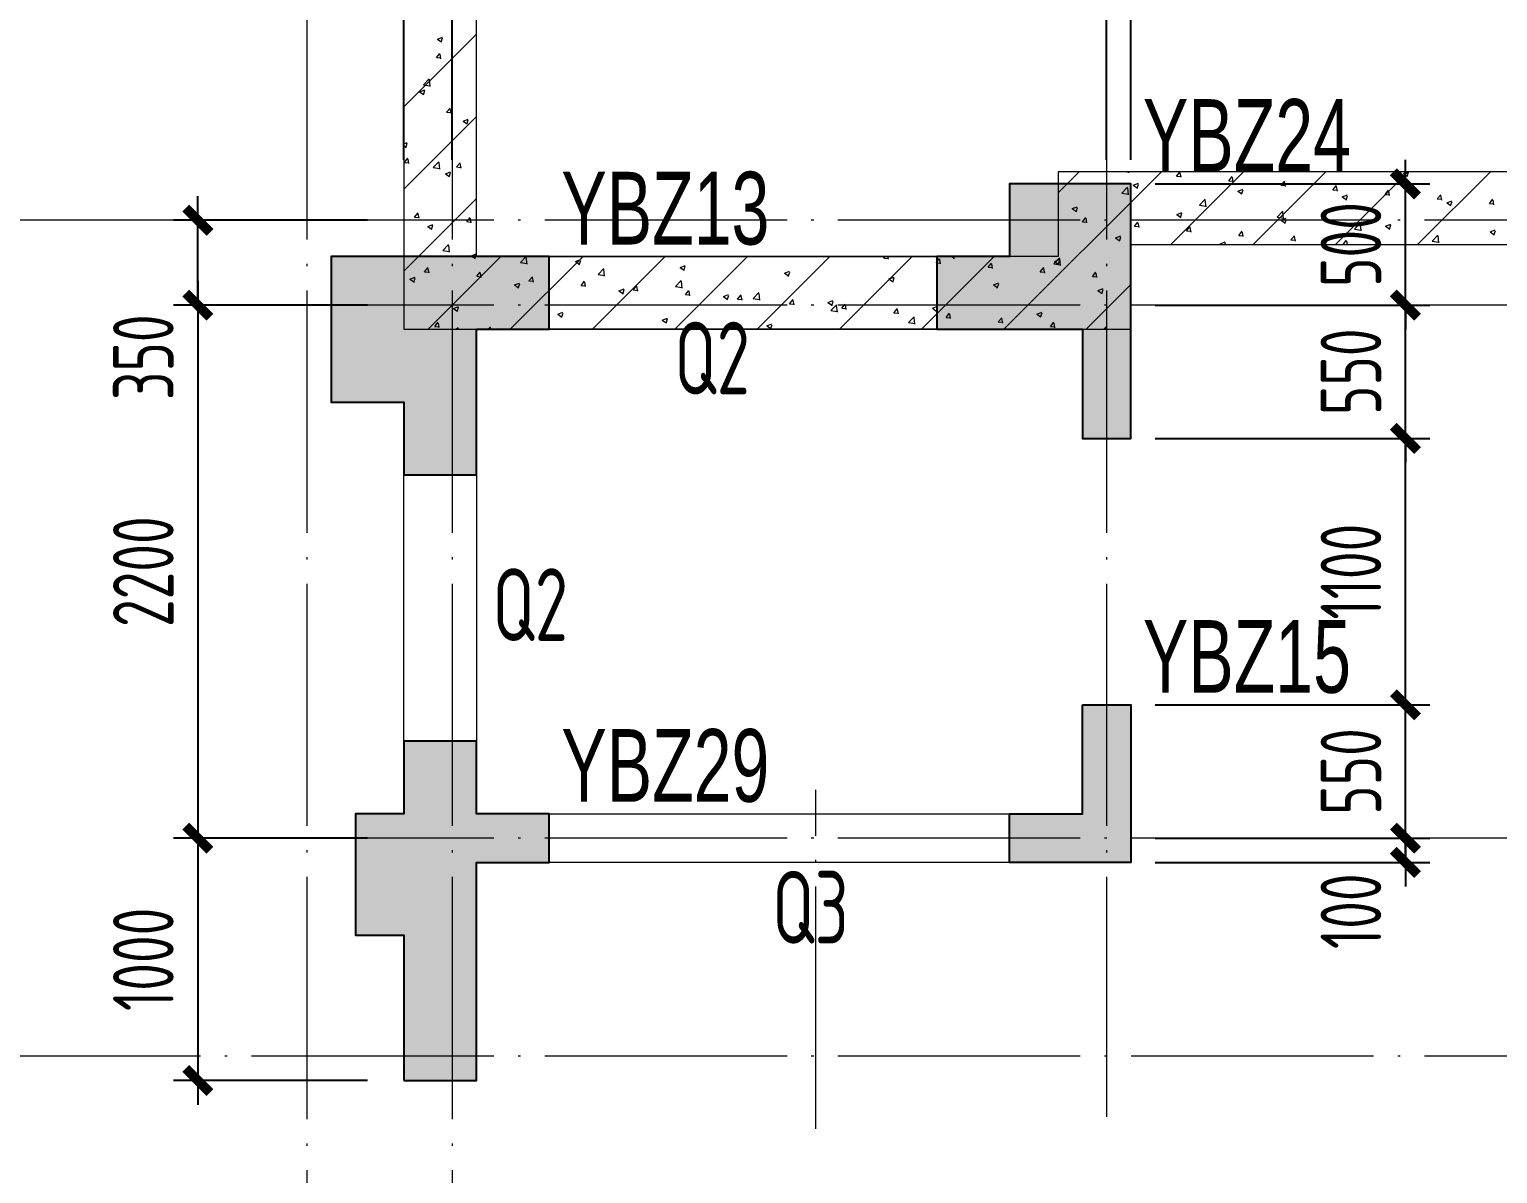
# Model space of a CAD drawing. Extents: x 5874492 to 7194610, y -939842 to -279257.
# Drawn here: x 6318999 to 6325058, y -464724 to -460001 of the extents above; entities that cross this region are included whole.
import ezdxf

# ---------------------------------------------------------------- set-up
doc = ezdxf.new("R2010")
doc.units = 0
doc.header["$LTSCALE"] = 1000
doc.linetypes.add('DOTE', pattern=[2.42, 2, -0.2, 0.02, -0.2])
for name, color, linetype, lineweight in [('A-轴线-塔楼', 1, 'DOTE', 9), ('A-轴线-隔墙', 41, 'DOTE', 9), ('S-基础-DQ', 6, 'Continuous', 20), ('S-基础-HATCH', 251, 'Continuous', 20), ('S-墙柱-DIM', 3, 'Continuous', 20), ('S-墙柱-WALL', 6, 'Continuous', 20), ('S-墙柱-编号', 4, 'Continuous', 20), ('S-轴网-轴线', 1, 'DOTE', 9), ('S-通用-TEXT', 7, 'Continuous', 20)]:
    doc.layers.add(name, color=color, linetype=linetype, lineweight=lineweight)
doc.layers.add('COLU_TH', color=5, linetype='Continuous')
doc.styles.add('BW_Dim', font='Bweng.shx', dxfattribs={"width": 0.7, "bigfont": 'hztxt.shx'})
doc.styles.add('TSSD_Dimension', font='tssdeng.shx', dxfattribs={"width": 0.7, "bigfont": 'tssdchn.shx'})
doc.styles.add('TSSD_Rein', font='tssdeng.shx', dxfattribs={"width": 0.7, "bigfont": 'hztxt.shx'})
doc.dimstyles.new('TSSD_100_100', dxfattribs={"dimtxt": 250, "dimasz": 100, "dimexe": 100, "dimexo": 100, "dimgap": 100, "dimtad": 1, "dimdec": 0, "dimzin": 0, "dimdsep": 46, "dimtxsty": 'TSSD_Dimension', "dimblk": 'ARCHTICK', "dimcen": 0, "dimdle": 100, "dimclrt": 7, "dimadec": 0, "dimazin": 0, "dimtfac": 1, "dimtdec": 0, "dimtix": 1, "dimtmove": 2, "dimatfit": 0, "dimfxl": 0, "dimtolj": 1, "dimtzin": 0, "dimarcsym": 0})
doc.dimstyles.new('TSSD_100_100$0', dxfattribs={"dimtxt": 250, "dimasz": 100, "dimexe": 100, "dimexo": 250, "dimgap": 100, "dimtad": 1, "dimdec": 0, "dimzin": 0, "dimdsep": 46, "dimtxsty": 'TSSD_Dimension', "dimblk": 'ARCHTICK', "dimcen": 0, "dimdle": 100, "dimclrd": 256, "dimclre": 256, "dimclrt": 7, "dimadec": 0, "dimazin": 0, "dimtfac": 1, "dimtdec": 0, "dimtix": 1, "dimtmove": 2, "dimatfit": 3, "dimldrblk": 'ARCHTICK', "dimfxl": 0, "dimtolj": 1, "dimtzin": 0, "dimlwd": -1, "dimarcsym": 0})

# ---------------------------------------------------------------- blocks, each defined once
blk = doc.blocks.new('_ArchTick')
at = {"color": 0, "linetype": 'ByBlock', "const_width": 0.4}
blk.add_lwpolyline([(-0.5, -0.5), (0.5, 0.5)], dxfattribs=at)
blk = doc.blocks.new('*D2090')
at = {"layer": 'Defpoints', "color": 0, "transparency": 16777216}
for p in [(6320494.5, -463339.2), (6319694.5, -464339.2), (6320494.5, -464339.2)]:
    blk.add_point(p, dxfattribs=at)
at = {"layer": 'S-墙柱-DIM', "color": 0, "lineweight": -2, "transparency": 16777216}
for p, q in [((6319694.5, -463239.2), (6319694.5, -464439.2)), ((6320394.5, -463339.2), (6319594.5, -463339.2)), ((6320394.5, -464339.2), (6319594.5, -464339.2))]:
    blk.add_line(p, q, dxfattribs=at)
at = {"layer": 'S-墙柱-DIM', "color": 0, "lineweight": -2, "transparency": 16777216, "xscale": 100, "yscale": 100, "zscale": 100}
for p, rotation in [((6319694.5, -463339.2), 90), ((6319694.5, -464339.2), 270)]:
    blk.add_blockref('_ArchTick', p, dxfattribs=dict(at, rotation=rotation))
at = {"layer": 'S-墙柱-DIM', "color": 7, "transparency": 16777216, "insert": (6319469.5, -463839.2), "char_height": 250, "attachment_point": 5, "rotation": 90, "style": 'TSSD_Dimension'}
blk.add_mtext('\\A1;1000', dxfattribs=at)
blk = doc.blocks.new('*D2091')
at = {"layer": 'Defpoints', "color": 0, "transparency": 16777216}
for p in [(6319694.5, -460789.2), (6320494.5, -460789.2), (6320494.5, -461139.2)]:
    blk.add_point(p, dxfattribs=at)
at = {"layer": 'S-墙柱-DIM', "color": 0, "lineweight": -2, "transparency": 16777216}
for p, q in [((6319694.5, -460789.2), (6319694.5, -460689.2)), ((6320394.5, -460789.2), (6319594.5, -460789.2)), ((6319694.5, -461139.2), (6319694.5, -460789.2)), ((6320394.5, -461139.2), (6319594.5, -461139.2)), ((6319694.5, -461139.2), (6319694.5, -461239.2))]:
    blk.add_line(p, q, dxfattribs=at)
at = {"layer": 'S-墙柱-DIM', "color": 0, "lineweight": -2, "transparency": 16777216, "xscale": 100, "yscale": 100, "zscale": 100}
for p, rotation in [((6319694.5, -460789.2), 270), ((6319694.5, -461139.2), 90)]:
    blk.add_blockref('_ArchTick', p, dxfattribs=dict(at, rotation=rotation))
at = {"layer": 'S-墙柱-DIM', "color": 7, "transparency": 16777216, "insert": (6319469.5, -461354.2), "char_height": 250, "attachment_point": 5, "rotation": 90, "style": 'TSSD_Dimension'}
blk.add_mtext('\\A1;350', dxfattribs=at)
blk = doc.blocks.new('*D2092')
at = {"layer": 'Defpoints', "color": 0, "transparency": 16777216}
for p in [(6320744.4, -459839.2), (6320544.5, -460639.2), (6320744.4, -460639.2)]:
    blk.add_point(p, dxfattribs=at)
at = {"layer": 'S-墙柱-DIM', "color": 0, "lineweight": -2, "transparency": 16777216}
for p, q in [((6320544.5, -460539.2), (6320544.5, -459739.2)), ((6320744.4, -460539.2), (6320744.4, -459739.2)), ((6320544.5, -459839.2), (6320444.5, -459839.2)), ((6320544.5, -459839.2), (6320744.4, -459839.2)), ((6320744.4, -459839.2), (6320844.4, -459839.2))]:
    blk.add_line(p, q, dxfattribs=at)
at = {"layer": 'S-墙柱-DIM', "color": 0, "lineweight": -2, "transparency": 16777216, "xscale": 100, "yscale": 100, "zscale": 100}
blk.add_blockref('_ArchTick', (6320544.5, -459839.2), dxfattribs=at)
at = {"layer": 'S-墙柱-DIM', "color": 0, "lineweight": -2, "transparency": 16777216, "xscale": 100, "yscale": 100, "zscale": 100, "rotation": 180}
blk.add_blockref('_ArchTick', (6320744.4, -459839.2), dxfattribs=at)
at = {"layer": 'S-墙柱-DIM', "color": 7, "transparency": 16777216, "insert": (6320392.9, -459614.2), "char_height": 250, "attachment_point": 5, "style": 'TSSD_Dimension'}
blk.add_mtext('\\A1;200', dxfattribs=at)
blk = doc.blocks.new('*D2093')
at = {"layer": 'Defpoints', "color": 0, "transparency": 16777216}
for p in [(6323444.5, -459839.2), (6320744.4, -460639.2), (6323444.5, -460639.2)]:
    blk.add_point(p, dxfattribs=at)
at = {"layer": 'S-墙柱-DIM', "color": 0, "lineweight": -2, "transparency": 16777216}
for p, q in [((6320744.4, -460539.2), (6320744.4, -459739.2)), ((6323444.5, -460539.2), (6323444.5, -459739.2)), ((6320644.4, -459839.2), (6323544.5, -459839.2))]:
    blk.add_line(p, q, dxfattribs=at)
at = {"layer": 'S-墙柱-DIM', "color": 0, "lineweight": -2, "transparency": 16777216, "xscale": 100, "yscale": 100, "zscale": 100, "rotation": 180}
blk.add_blockref('_ArchTick', (6320744.4, -459839.2), dxfattribs=at)
at = {"layer": 'S-墙柱-DIM', "color": 0, "lineweight": -2, "transparency": 16777216, "xscale": 100, "yscale": 100, "zscale": 100}
blk.add_blockref('_ArchTick', (6323444.5, -459839.2), dxfattribs=at)
at = {"layer": 'S-墙柱-DIM', "color": 7, "transparency": 16777216, "insert": (6322094.5, -459614.2), "char_height": 250, "attachment_point": 5, "style": 'TSSD_Dimension'}
blk.add_mtext('\\A1;2700', dxfattribs=at)
blk = doc.blocks.new('*D2094')
at = {"layer": 'Defpoints', "color": 0, "transparency": 16777216}
for p in [(6323544.5, -459839.2), (6323444.5, -460639.2), (6323544.5, -460639.2)]:
    blk.add_point(p, dxfattribs=at)
at = {"layer": 'S-墙柱-DIM', "color": 0, "lineweight": -2, "transparency": 16777216}
for p, q in [((6323444.5, -460539.2), (6323444.5, -459739.2)), ((6323544.5, -460539.2), (6323544.5, -459739.2)), ((6323444.5, -459839.2), (6323344.5, -459839.2)), ((6323444.5, -459839.2), (6323544.5, -459839.2)), ((6323544.5, -459839.2), (6323644.5, -459839.2))]:
    blk.add_line(p, q, dxfattribs=at)
at = {"layer": 'S-墙柱-DIM', "color": 0, "lineweight": -2, "transparency": 16777216, "xscale": 100, "yscale": 100, "zscale": 100}
blk.add_blockref('_ArchTick', (6323444.5, -459839.2), dxfattribs=at)
at = {"layer": 'S-墙柱-DIM', "color": 0, "lineweight": -2, "transparency": 16777216, "xscale": 100, "yscale": 100, "zscale": 100, "rotation": 180}
blk.add_blockref('_ArchTick', (6323544.5, -459839.2), dxfattribs=at)
at = {"layer": 'S-墙柱-DIM', "color": 7, "transparency": 16777216, "insert": (6323746.1, -459614.2), "char_height": 250, "attachment_point": 5, "style": 'TSSD_Dimension'}
blk.add_mtext('\\A1;100', dxfattribs=at)
blk = doc.blocks.new('*D2095')
at = {"layer": 'Defpoints', "color": 0, "transparency": 16777216}
for p in [(6320494.5, -461139.2), (6319694.5, -463339.2), (6320494.5, -463339.2)]:
    blk.add_point(p, dxfattribs=at)
at = {"layer": 'S-墙柱-DIM', "color": 0, "lineweight": -2, "transparency": 16777216}
for p, q in [((6319694.5, -461039.2), (6319694.5, -463439.2)), ((6320394.5, -461139.2), (6319594.5, -461139.2)), ((6320394.5, -463339.2), (6319594.5, -463339.2))]:
    blk.add_line(p, q, dxfattribs=at)
at = {"layer": 'S-墙柱-DIM', "color": 0, "lineweight": -2, "transparency": 16777216, "xscale": 100, "yscale": 100, "zscale": 100}
for p, rotation in [((6319694.5, -461139.2), 90), ((6319694.5, -463339.2), 270)]:
    blk.add_blockref('_ArchTick', p, dxfattribs=dict(at, rotation=rotation))
at = {"layer": 'S-墙柱-DIM', "color": 7, "transparency": 16777216, "insert": (6319469.5, -462239.2), "char_height": 250, "attachment_point": 5, "rotation": 90, "style": 'TSSD_Dimension'}
blk.add_mtext('\\A1;2200', dxfattribs=at)
blk = doc.blocks.new('*D2096')
at = {"layer": 'Defpoints', "color": 0, "transparency": 16777216}
for p in [(6323544.5, -463339.2), (6324677.8, -463339.2), (6323544.5, -463439.2)]:
    blk.add_point(p, dxfattribs=at)
at = {"layer": 'S-墙柱-DIM', "color": 0, "lineweight": -2, "transparency": 16777216}
for p, q in [((6324677.8, -463339.2), (6324677.8, -463239.2)), ((6323644.5, -463339.2), (6324777.8, -463339.2)), ((6324677.8, -463439.2), (6324677.8, -463339.2)), ((6323644.5, -463439.2), (6324777.8, -463439.2)), ((6324677.8, -463439.2), (6324677.8, -463539.2))]:
    blk.add_line(p, q, dxfattribs=at)
at = {"layer": 'S-墙柱-DIM', "color": 0, "lineweight": -2, "transparency": 16777216, "xscale": 100, "yscale": 100, "zscale": 100}
for p, rotation in [((6324677.8, -463339.2), 270), ((6324677.8, -463439.2), 90)]:
    blk.add_blockref('_ArchTick', p, dxfattribs=dict(at, rotation=rotation))
at = {"layer": 'S-墙柱-DIM', "color": 7, "transparency": 16777216, "insert": (6324452.8, -463640.8), "char_height": 250, "attachment_point": 5, "rotation": 90, "style": 'TSSD_Dimension'}
blk.add_mtext('\\A1;100', dxfattribs=at)
blk = doc.blocks.new('*D2097')
at = {"layer": 'Defpoints', "color": 0, "transparency": 16777216}
for p in [(6323544.5, -462789.2), (6324677.8, -462789.2), (6323544.5, -463339.2)]:
    blk.add_point(p, dxfattribs=at)
at = {"layer": 'S-墙柱-DIM', "color": 0, "lineweight": -2, "transparency": 16777216}
for p, q in [((6324677.8, -462789.2), (6324677.8, -462689.2)), ((6323644.5, -462789.2), (6324777.8, -462789.2)), ((6324677.8, -463339.2), (6324677.8, -462789.2)), ((6323644.5, -463339.2), (6324777.8, -463339.2)), ((6324677.8, -463339.2), (6324677.8, -463439.2))]:
    blk.add_line(p, q, dxfattribs=at)
at = {"layer": 'S-墙柱-DIM', "color": 0, "lineweight": -2, "transparency": 16777216, "xscale": 100, "yscale": 100, "zscale": 100}
for p, rotation in [((6324677.8, -462789.2), 270), ((6324677.8, -463339.2), 90)]:
    blk.add_blockref('_ArchTick', p, dxfattribs=dict(at, rotation=rotation))
at = {"layer": 'S-墙柱-DIM', "color": 7, "transparency": 16777216, "insert": (6324452.8, -463064.2), "char_height": 250, "attachment_point": 5, "rotation": 90, "style": 'TSSD_Dimension'}
blk.add_mtext('\\A1;550', dxfattribs=at)
blk = doc.blocks.new('*D2098')
at = {"layer": 'Defpoints', "color": 0, "transparency": 16777216}
for p in [(6323544.5, -461689.2), (6324677.8, -461689.2), (6323544.5, -462789.2)]:
    blk.add_point(p, dxfattribs=at)
at = {"layer": 'S-墙柱-DIM', "color": 0, "lineweight": -2, "transparency": 16777216}
for p, q in [((6324677.8, -462889.2), (6324677.8, -461589.2)), ((6323644.5, -461689.2), (6324777.8, -461689.2)), ((6323644.5, -462789.2), (6324777.8, -462789.2))]:
    blk.add_line(p, q, dxfattribs=at)
at = {"layer": 'S-墙柱-DIM', "color": 0, "lineweight": -2, "transparency": 16777216, "xscale": 100, "yscale": 100, "zscale": 100}
for p, rotation in [((6324677.8, -461689.2), 90), ((6324677.8, -462789.2), 270)]:
    blk.add_blockref('_ArchTick', p, dxfattribs=dict(at, rotation=rotation))
at = {"layer": 'S-墙柱-DIM', "color": 7, "transparency": 16777216, "insert": (6324452.8, -462239.2), "char_height": 250, "attachment_point": 5, "rotation": 90, "style": 'TSSD_Dimension'}
blk.add_mtext('\\A1;1100', dxfattribs=at)
blk = doc.blocks.new('*D2099')
at = {"layer": 'Defpoints', "color": 0, "transparency": 16777216}
for p in [(6323544.5, -461139.2), (6324677.8, -461139.2), (6323544.5, -461689.2)]:
    blk.add_point(p, dxfattribs=at)
at = {"layer": 'S-墙柱-DIM', "color": 0, "lineweight": -2, "transparency": 16777216}
for p, q in [((6324677.8, -461139.2), (6324677.8, -461039.2)), ((6323644.5, -461139.2), (6324777.8, -461139.2)), ((6324677.8, -461689.2), (6324677.8, -461139.2)), ((6323644.5, -461689.2), (6324777.8, -461689.2)), ((6324677.8, -461689.2), (6324677.8, -461789.2))]:
    blk.add_line(p, q, dxfattribs=at)
at = {"layer": 'S-墙柱-DIM', "color": 0, "lineweight": -2, "transparency": 16777216, "xscale": 100, "yscale": 100, "zscale": 100}
for p, rotation in [((6324677.8, -461139.2), 270), ((6324677.8, -461689.2), 90)]:
    blk.add_blockref('_ArchTick', p, dxfattribs=dict(at, rotation=rotation))
at = {"layer": 'S-墙柱-DIM', "color": 7, "transparency": 16777216, "insert": (6324452.8, -461414.2), "char_height": 250, "attachment_point": 5, "rotation": 90, "style": 'TSSD_Dimension'}
blk.add_mtext('\\A1;550', dxfattribs=at)
blk = doc.blocks.new('*D2100')
at = {"layer": 'Defpoints', "color": 0, "transparency": 16777216}
for p in [(6323544.5, -460639.2), (6324677.8, -460639.2), (6323544.5, -461139.2)]:
    blk.add_point(p, dxfattribs=at)
at = {"layer": 'S-墙柱-DIM', "color": 0, "lineweight": -2, "transparency": 16777216}
for p, q in [((6324677.8, -460639.2), (6324677.8, -460539.2)), ((6323644.5, -460639.2), (6324777.8, -460639.2)), ((6324677.8, -461139.2), (6324677.8, -460639.2)), ((6323644.5, -461139.2), (6324777.8, -461139.2)), ((6324677.8, -461139.2), (6324677.8, -461239.2))]:
    blk.add_line(p, q, dxfattribs=at)
at = {"layer": 'S-墙柱-DIM', "color": 0, "lineweight": -2, "transparency": 16777216, "xscale": 100, "yscale": 100, "zscale": 100}
for p, rotation in [((6324677.8, -460639.2), 270), ((6324677.8, -461139.2), 90)]:
    blk.add_blockref('_ArchTick', p, dxfattribs=dict(at, rotation=rotation))
at = {"layer": 'S-墙柱-DIM', "color": 7, "transparency": 16777216, "insert": (6324452.8, -460889.2), "char_height": 250, "attachment_point": 5, "rotation": 90, "style": 'TSSD_Dimension'}
blk.add_mtext('\\A1;500', dxfattribs=at)
blk = doc.blocks.new('A$C3FF375C5')
at = {"layer": 'A-轴线-塔楼', "linetype": 'DOTE', "ltscale": 0.5}
for p, q in [((32499.9, 18440.3), (32499.9, 8100)), ((33099.9, 18440.3), (33099.9, 8100)), ((35800, 18440.3), (35800, 11400)), ((59891.4, 15100), (-2283.6, 15100)), ((59891.4, 14750), (32499.9, 14750)), ((59891.4, 12550), (32499.9, 12550)), ((59891.4, 11650), (-2283.6, 11650))]:
    blk.add_line(p, q, dxfattribs=at)
at = {"layer": 'A-轴线-隔墙', "ltscale": 0.5}
blk.add_line((34600, 11350), (34600, 12750), dxfattribs=at)
blk = doc.blocks.new('sfdgjhgfhgkjhk')
at = {"layer": 'S-基础-DQ'}
for points in [[(6945492.3, 358792.4), (6945492.3, 356336.1), (6963809.2, 356336.1), (6963809.2, 354236.1), (6966809.2, 354236.1), (6966809.2, 354586.1), (6971909.2, 354586.1), (6971909.2, 347036.1), (6977909.2, 347036.1), (6977909.2, 339686.1), (6931592.3, 339686.1), (6931592.3, 336293.7)], [(6931892.3, 336293.7), (6931892.3, 339386.1), (6978209.2, 339386.1), (6978209.2, 347336.1), (6972209.2, 347336.1), (6972209.2, 354886.1), (6966509.2, 354886.1), (6966509.2, 354536.1), (6964109.2, 354536.1), (6964109.2, 356636.1), (6945792.3, 356636.1), (6945792.3, 358792.4)]]:
    blk.add_lwpolyline(points, dxfattribs=at)
at = {"layer": 'S-基础-HATCH'}
for p, q in [((6963809.2, 355154.3), (6964109.2, 355454.3)), ((6963947.4, 355434.2), (6963968.4, 355442.2)), ((6963947.4, 355434.2), (6963962.3, 355424.1)), ((6963963, 355420.8), (6963969.1, 355438.9)), ((6963943.7, 355357.5), (6963958.2, 355374.7)), ((6963943.7, 355357.5), (6963961.7, 355355.9)), ((6963962.3, 355352.6), (6963958.9, 355371.4)), ((6963890.6, 355245.6), (6963914, 355269.9)), ((6963890.6, 355245.6), (6963917.3, 355241.4)), ((6963917.9, 355238.6), (6963914.6, 355267)), ((6963874.4, 355216.6), (6963895.4, 355224.7)), ((6963874.4, 355216.6), (6963889.3, 355206.6)), ((6963890, 355203.2), (6963896.1, 355221.4)), ((6963809.2, 354814.9), (6964109.2, 355114.9)), ((6963985.3, 355131.9), (6963999.8, 355149.1)), ((6963985.3, 355131.9), (6964003.3, 355130.3)), ((6964004, 355126.9), (6964000.5, 355145.7)), ((6964053.5, 355095.8), (6964074.5, 355103.9)), ((6964053.5, 355095.8), (6964068.4, 355085.8)), ((6964069.1, 355082.5), (6964075.2, 355100.6)), ((6963809.2, 355002.1), (6963822.4, 355007.1)), ((6963809.2, 354993.9), (6963816.3, 354989)), ((6963817, 354985.7), (6963823.1, 355003.8)), ((6963811.8, 354925), (6963826.3, 354942.3)), ((6963830.4, 354920.1), (6963826.9, 354938.9)), ((6963811.8, 354925), (6963829.7, 354923.5)), ((6963930.4, 354903.7), (6963953.7, 354928)), ((6963930.4, 354903.7), (6963957.1, 354899.5)), ((6963957.7, 354896.7), (6963954.4, 354925.2)), ((6963980.5, 354878.3), (6964001.5, 354886.4)), ((6963980.5, 354878.3), (6963995.4, 354868.2)), ((6963996.1, 354864.9), (6964002.2, 354883)), ((6964027, 354906.2), (6964041.4, 354923.4)), ((6964027, 354906.2), (6964044.9, 354904.6)), ((6964045.6, 354901.3), (6964042.1, 354920.1)), ((6966285.1, 354236.1), (6966935.1, 354886.1)), ((6966509.2, 354799.6), (6966595.7, 354886.1)), ((6966794.1, 354886.1), (6966800.6, 354885.6)), ((6966801.3, 354882.2), (6966800.5, 354886.1)), ((6966974.5, 354586.1), (6967274.5, 354886.1)), ((6966997.8, 354868.3), (6967012.3, 354885.5)), ((6967016.4, 354863.4), (6967013, 354882.2)), ((6967313.9, 354586.1), (6967613.9, 354886.1)), ((6967653.3, 354586.1), (6967953.3, 354886.1)), ((6967933.7, 354879.6), (6967950.7, 354886.1)), ((6967933.7, 354879.6), (6967948.7, 354869.5)), ((6967949.3, 354866.2), (6967955.4, 354884.3)), ((6967992.7, 354586.1), (6968292.7, 354886.1)), ((6966772.2, 354798.7), (6966795.5, 354823)), ((6966799.5, 354791.7), (6966796.2, 354820.1)), ((6966819.4, 354830.9), (6966840.4, 354839)), ((6966819.4, 354830.9), (6966834.3, 354820.8)), ((6966835, 354817.5), (6966841.1, 354835.6)), ((6966997.8, 354868.3), (6967015.8, 354866.7)), ((6967213, 354849.5), (6967227.5, 354866.7)), ((6967213, 354849.5), (6967230.9, 354847.9)), ((6967231.6, 354844.6), (6967228.2, 354863.4)), ((6967250.5, 354806.9), (6967271.5, 354814.9)), ((6967428.2, 354830.6), (6967442.7, 354847.9)), ((6967428.2, 354830.6), (6967446.1, 354829.1)), ((6967446.8, 354825.7), (6967443.3, 354844.5)), ((6967643.4, 354811.8), (6967657.8, 354829.1)), ((6967662, 354806.9), (6967658.5, 354825.7)), ((6963809.2, 354475.5), (6964109.2, 354775.5)), ((6966772.2, 354798.7), (6966798.8, 354794.5)), ((6967092.3, 354749), (6967115.7, 354773.4)), ((6967119.7, 354742), (6967116.4, 354770.5)), ((6967250.5, 354806.9), (6967265.4, 354796.8)), ((6967266.1, 354793.5), (6967272.2, 354811.6)), ((6967643.4, 354811.8), (6967661.3, 354810.3)), ((6967681.7, 354782.8), (6967702.7, 354790.9)), ((6967681.7, 354782.8), (6967696.6, 354772.8)), ((6967697.3, 354769.5), (6967703.3, 354787.6)), ((6967858.6, 354793), (6967873, 354810.2)), ((6967858.6, 354793), (6967876.5, 354791.4)), ((6967877.2, 354788.1), (6967873.7, 354806.9)), ((6968073.7, 354774.2), (6968088.2, 354791.4)), ((6968073.7, 354774.2), (6968091.7, 354772.6)), ((6968092.3, 354769.3), (6968088.9, 354788.1)), ((6968112.8, 354758.8), (6968133.8, 354766.9)), ((6968112.8, 354758.8), (6968127.7, 354748.8)), ((6968128.4, 354745.4), (6968134.5, 354763.6)), ((6968288.9, 354755.3), (6968303.4, 354772.6)), ((6968288.9, 354755.3), (6968306.8, 354753.8)), ((6968307.5, 354750.4), (6968304, 354769.2)), ((6963853.4, 354699.4), (6963867.9, 354716.6)), ((6963853.4, 354699.4), (6963871.4, 354697.8)), ((6963872, 354694.5), (6963868.6, 354713.3)), ((6964068.6, 354680.5), (6964083.1, 354697.8)), ((6964087.2, 354675.6), (6964083.7, 354694.4)), ((6966567.3, 354734.1), (6966588.3, 354742.2)), ((6966567.3, 354734.1), (6966582.2, 354724.1)), ((6966582.9, 354720.7), (6966589, 354738.9)), ((6966609.1, 354680.3), (6966623.6, 354697.5)), ((6966627.7, 354675.4), (6966624.2, 354694.2)), ((6966998.5, 354710.1), (6967019.5, 354718.2)), ((6966998.5, 354710.1), (6967013.4, 354700.1)), ((6967014.1, 354696.7), (6967020.1, 354714.8)), ((6967092.3, 354749), (6967119, 354744.9)), ((6967412.5, 354699.3), (6967435.9, 354723.7)), ((6967412.5, 354699.3), (6967439.2, 354695.2)), ((6967429.6, 354686.1), (6967450.6, 354694.2)), ((6967439.8, 354692.3), (6967436.5, 354720.8)), ((6967445.2, 354672.7), (6967451.3, 354690.8)), ((6963907.5, 354660.8), (6963928.5, 354668.8)), ((6963907.5, 354660.8), (6963922.4, 354650.7)), ((6963923.1, 354647.4), (6963929.2, 354665.5)), ((6964068.6, 354680.5), (6964086.5, 354679)), ((6966609.1, 354680.3), (6966627, 354678.7)), ((6966824.3, 354661.5), (6966838.7, 354678.7)), ((6966824.3, 354661.5), (6966842.2, 354659.9)), ((6966842.9, 354656.5), (6966839.4, 354675.4)), ((6967039.5, 354642.6), (6967053.9, 354659.9)), ((6967039.5, 354642.6), (6967057.4, 354641.1)), ((6967058.1, 354637.7), (6967054.6, 354656.5)), ((6967254.6, 354623.8), (6967269.1, 354641)), ((6967273.3, 354618.9), (6967269.8, 354637.7)), ((6967429.6, 354686.1), (6967444.5, 354676)), ((6967732.7, 354649.7), (6967756, 354674)), ((6967732.7, 354649.7), (6967759.4, 354645.6)), ((6967760, 354642.7), (6967756.7, 354671.2)), ((6967860.7, 354662.1), (6967881.7, 354670.1)), ((6967860.7, 354662.1), (6967875.7, 354652)), ((6967876.3, 354648.7), (6967882.4, 354666.8)), ((6968291.9, 354638), (6968312.9, 354646.1)), ((6968291.9, 354638), (6968306.8, 354628)), ((6968307.5, 354624.6), (6968313.6, 354642.8)), ((6963970.2, 354561.8), (6963993.5, 354586.1)), ((6963997.5, 354554.8), (6963994.2, 354583.3)), ((6966746.4, 354613.4), (6966767.4, 354621.4)), ((6966746.4, 354613.4), (6966761.3, 354603.3)), ((6966762, 354600), (6966768.1, 354618.1)), ((6967177.5, 354589.3), (6967198.5, 354597.4)), ((6967177.5, 354589.3), (6967182.3, 354586.1)), ((6967196.5, 354586.1), (6967199.2, 354594.1)), ((6967254.6, 354623.8), (6967272.6, 354622.2)), ((6967469.8, 354605), (6967484.3, 354622.2)), ((6967469.8, 354605), (6967487.8, 354603.4)), ((6967488.4, 354600.1), (6967485, 354618.9)), ((6967685, 354586.2), (6967699.5, 354603.4)), ((6967685, 354586.2), (6967685.4, 354586.1)), ((6967702.7, 354586.1), (6967700.1, 354600.1)), ((6968052.8, 354600), (6968076.2, 354624.4)), ((6968052.8, 354600), (6968079.5, 354595.9)), ((6968080.2, 354593), (6968076.9, 354621.5)), ((6963909.2, 354236.1), (6964209.2, 354536.1)), ((6963970.2, 354561.8), (6963996.8, 354557.6)), ((6964086.6, 354540), (6964107.6, 354548)), ((6964086.6, 354540), (6964101.5, 354529.9)), ((6964102.2, 354526.6), (6964108.2, 354544.7)), ((6964248.6, 354236.1), (6964548.6, 354536.1)), ((6964290.3, 354512.1), (6964313.4, 354536.1)), ((6964290.3, 354512.1), (6964317, 354508)), ((6964317.7, 354505.1), (6964314.3, 354533.6)), ((6964517.7, 354515.9), (6964538.7, 354524)), ((6964517.7, 354515.9), (6964532.6, 354505.9)), ((6964533.3, 354502.5), (6964539.4, 354520.7)), ((6964588, 354236.1), (6964888, 354536.1)), ((6964927.4, 354236.1), (6965227.4, 354536.1)), ((6965266.8, 354236.1), (6965566.8, 354536.1)), ((6965606.3, 354236.1), (6965906.3, 354536.1)), ((6965790, 354529.9), (6965795.2, 354536.1)), ((6965790, 354529.9), (6965808, 354528.4)), ((6965808.6, 354525), (6965806.6, 354536.1)), ((6965945.7, 354236.1), (6966245.7, 354536.1)), ((6966005.2, 354511.1), (6966019.7, 354528.3)), ((6966005.2, 354511.1), (6966023.1, 354509.5)), ((6966023.8, 354506.2), (6966020.3, 354525)), ((6966069.9, 354536.1), (6966078.1, 354530.6)), ((6966078.8, 354527.2), (6966081.8, 354536.1)), ((6966220.4, 354492.3), (6966234.8, 354509.5)), ((6966491.8, 354506.4), (6966515.1, 354530.8)), ((6966494.3, 354516.6), (6966515.3, 354524.7)), ((6966494.3, 354516.6), (6966509.2, 354506.5)), ((6966509.9, 354503.2), (6966516, 354521.3)), ((6966519.1, 354499.4), (6966515.8, 354527.9)), ((6963834.5, 354443.2), (6963855.5, 354451.3)), ((6963895, 354473.7), (6963909.5, 354490.9)), ((6963895, 354473.7), (6963913, 354472.1)), ((6963913.7, 354468.8), (6963910.2, 354487.6)), ((6964110.2, 354454.9), (6964124.7, 354472.1)), ((6964110.2, 354454.9), (6964128.2, 354453.3)), ((6964128.8, 354450), (6964125.4, 354468.8)), ((6964325.4, 354436.1), (6964339.9, 354453.3)), ((6964344, 354431.1), (6964340.5, 354449.9)), ((6964610.5, 354462.5), (6964633.9, 354486.8)), ((6964610.5, 354462.5), (6964637.2, 354458.3)), ((6964637.8, 354455.5), (6964634.5, 354484)), ((6964948.8, 354491.9), (6964969.8, 354500)), ((6964948.8, 354491.9), (6964963.8, 354481.9)), ((6964964.4, 354478.5), (6964970.5, 354496.7)), ((6965380, 354467.9), (6965401, 354476)), ((6965380, 354467.9), (6965394.9, 354457.8)), ((6965395.6, 354454.5), (6965401.7, 354472.6)), ((6965811.1, 354443.9), (6965832.1, 354451.9)), ((6965826.7, 354430.5), (6965832.8, 354448.6)), ((6966220.4, 354492.3), (6966238.3, 354490.7)), ((6966239, 354487.4), (6966235.5, 354506.2)), ((6966435.6, 354473.5), (6966450, 354490.7)), ((6966435.6, 354473.5), (6966453.5, 354471.9)), ((6966454.2, 354468.5), (6966450.7, 354487.3)), ((6966491.8, 354506.4), (6966518.4, 354502.3)), ((6966650.7, 354454.6), (6966665.2, 354471.9)), ((6966650.7, 354454.6), (6966668.7, 354453.1)), ((6966669.3, 354449.7), (6966665.9, 354468.5)), ((6963834.5, 354443.2), (6963849.4, 354433.1)), ((6963850.1, 354429.8), (6963856.2, 354447.9)), ((6964265.6, 354419.2), (6964286.6, 354427.2)), ((6964265.6, 354419.2), (6964280.6, 354409.1)), ((6964281.2, 354405.8), (6964287.3, 354423.9)), ((6964325.4, 354436.1), (6964343.3, 354434.5)), ((6964540.6, 354417.2), (6964555, 354434.5)), ((6964540.6, 354417.2), (6964558.5, 354415.7)), ((6964559.2, 354412.3), (6964555.7, 354431.1)), ((6964696.8, 354395.2), (6964717.8, 354403.2)), ((6964696.8, 354395.2), (6964711.7, 354385.1)), ((6964712.4, 354381.8), (6964718.5, 354399.9)), ((6964755.8, 354398.4), (6964770.2, 354415.6)), ((6964755.8, 354398.4), (6964773.7, 354396.8)), ((6964774.4, 354393.5), (6964770.9, 354412.3)), ((6964930.7, 354412.8), (6964954, 354437.2)), ((6964930.7, 354412.8), (6964957.3, 354408.7)), ((6964958, 354405.8), (6964954.7, 354434.3)), ((6964970.9, 354379.6), (6964985.4, 354396.8)), ((6964989.5, 354374.7), (6964986.1, 354393.5)), ((6965811.1, 354443.9), (6965826, 354433.8)), ((6966242.3, 354419.8), (6966263.3, 354427.9)), ((6966242.3, 354419.8), (6966257.2, 354409.8)), ((6966257.9, 354406.4), (6966263.9, 354424.6)), ((6966624.5, 354236.1), (6966809.2, 354420.8)), ((6966673.4, 354395.8), (6966694.4, 354403.9)), ((6966673.4, 354395.8), (6966688.3, 354385.7)), ((6966689, 354382.4), (6966695.1, 354400.5)), ((6964013.6, 354322.4), (6964034.6, 354330.5)), ((6964970.9, 354379.6), (6964988.9, 354378)), ((6965127.9, 354371.1), (6965148.9, 354379.2)), ((6965127.9, 354371.1), (6965142.8, 354361.1)), ((6965143.5, 354357.7), (6965149.6, 354375.9)), ((6965186.1, 354360.8), (6965200.6, 354378)), ((6965186.1, 354360.8), (6965204, 354359.2)), ((6965204.7, 354355.8), (6965201.3, 354374.6)), ((6965250.8, 354363.2), (6965274.2, 354387.5)), ((6965250.8, 354363.2), (6965277.5, 354359)), ((6965278.2, 354356.1), (6965274.9, 354384.6)), ((6965401.3, 354341.9), (6965415.8, 354359.2)), ((6965401.3, 354341.9), (6965419.2, 354340.4)), ((6965419.9, 354337), (6965416.4, 354355.8)), ((6965559.1, 354347.1), (6965580.1, 354355.2)), ((6965559.1, 354347.1), (6965574, 354337)), ((6965571, 354313.5), (6965594.4, 354337.8)), ((6965574.7, 354333.7), (6965580.7, 354351.8)), ((6965598.4, 354306.5), (6965595, 354335)), ((6965616.5, 354323.1), (6965630.9, 354340.3)), ((6965635.1, 354318.2), (6965631.6, 354337)), ((6965990.2, 354323.1), (6966011.2, 354331.1)), ((6966005.8, 354309.7), (6966011.9, 354327.8)), ((6964013.6, 354322.4), (6964028.5, 354312.4)), ((6964029.2, 354309), (6964035.3, 354327.2)), ((6964444.7, 354298.4), (6964465.7, 354306.5)), ((6964444.7, 354298.4), (6964459.6, 354288.3)), ((6964460.3, 354285), (6964466.4, 354303.1)), ((6964875.8, 354274.4), (6964896.9, 354282.4)), ((6964875.8, 354274.4), (6964890.8, 354264.3)), ((6964891.4, 354261), (6964897.5, 354279.1)), ((6965571, 354313.5), (6965597.7, 354309.4)), ((6965616.5, 354323.1), (6965634.4, 354321.5)), ((6965831.6, 354304.3), (6965846.1, 354321.5)), ((6965831.6, 354304.3), (6965849.6, 354302.7)), ((6965850.3, 354299.4), (6965846.8, 354318.2)), ((6965891.2, 354263.8), (6965914.6, 354288.2)), ((6965918.5, 354256.8), (6965915.2, 354285.3)), ((6965990.2, 354323.1), (6966005.1, 354313)), ((6966046.8, 354285.5), (6966061.3, 354302.7)), ((6966046.8, 354285.5), (6966064.8, 354283.9)), ((6966065.4, 354280.5), (6966062, 354299.3)), ((6966262, 354266.6), (6966276.5, 354283.9)), ((6966262, 354266.6), (6966279.9, 354265.1)), ((6966280.6, 354261.7), (6966277.1, 354280.5)), ((6966421.3, 354299.1), (6966442.3, 354307.1)), ((6966421.3, 354299.1), (6966436.3, 354289)), ((6966436.9, 354285.7), (6966443, 354303.8)), ((6963936.7, 354248.1), (6963951.1, 354265.3)), ((6963936.7, 354248.1), (6963954.6, 354246.5)), ((6963955.3, 354243.1), (6963951.8, 354261.9)), ((6964025.5, 354236.1), (6964033.3, 354244.2)), ((6964034.6, 354236.1), (6964034, 354241.4)), ((6964157.6, 354236.1), (6964166.3, 354246.5)), ((6964168.3, 354236.1), (6964167, 354243.1)), ((6965307, 354250.3), (6965328, 354258.4)), ((6965307, 354250.3), (6965321.9, 354240.3)), ((6965322.6, 354237), (6965328.7, 354255.1)), ((6965891.2, 354263.8), (6965917.9, 354259.7)), ((6966232.4, 354236.1), (6966234.7, 354238.5)), ((6966477.2, 354247.8), (6966491.6, 354265)), ((6966477.2, 354247.8), (6966495.1, 354246.2)), ((6966495.8, 354242.9), (6966492.3, 354261.7)), ((6966698.4, 354236.1), (6966706.8, 354246.2)), ((6966708.7, 354236.1), (6966707.5, 354242.9))]:
    blk.add_line(p, q, dxfattribs=at)

msp = doc.modelspace()

# ---------------------------------------------------------------- hatches: boundary and pattern name
at = {"layer": 'S-基础-HATCH'}
h = msp.add_hatch(color=256, dxfattribs=at)
h.paths.add_polyline_path([(6328994.5, -466659.2), (6328644.5, -466659.2), (6328644.5, -466189.2), (6328494.5, -466189.2), (6328494.5, -465989.2), (6328344.5, -465989.2), (6328344.5, -465689.2), (6328644.5, -465689.2), (6328644.5, -465389.2), (6328994.5, -465389.2)])
h.paths.add_polyline_path([(6293494.5, -466659.2), (6293844.5, -466659.2), (6293844.5, -466189.2), (6293994.5, -466189.2), (6293994.5, -465989.2), (6294144.5, -465989.2), (6294144.5, -465689.2), (6293844.5, -465689.2), (6293844.5, -465389.2), (6293494.5, -465389.2)])
h.paths.add_polyline_path([(6300644.5, -463139.2), (6300644.5, -463439.2), (6300944.5, -463439.2), (6300944.5, -463364.2), (6301144.5, -463364.2), (6301144.5, -462864.2), (6300944.5, -462864.2), (6300944.5, -462639.2), (6300644.5, -462639.2), (6300644.5, -462939.2), (6300344.5, -462939.2), (6300344.5, -463139.2)])
h.paths.add_polyline_path([(6314194.5, -464389.2), (6313894.5, -464389.2), (6313894.5, -463489.2), (6313594.5, -463489.2), (6313594.5, -463189.2), (6314394.6, -463189.2), (6314394.6, -463689.2), (6314194.5, -463689.2)])
h.paths.add_polyline_path([(6308294.5, -464389.2), (6308594.5, -464389.2), (6308594.5, -463489.2), (6308894.5, -463489.2), (6308894.5, -463189.2), (6308094.5, -463189.2), (6308094.5, -463689.2), (6308294.5, -463689.2)])
h.paths.add_polyline_path([(6311794.5, -463289.2), (6312294.5, -463289.2), (6312294.5, -462889.2), (6312494.5, -462889.2), (6312494.5, -463189.2), (6312794.5, -463189.2), (6312794.5, -463489.2), (6311794.5, -463489.2)])
h.paths.add_polyline_path([(6310694.5, -463289.2), (6310194.5, -463289.2), (6310194.5, -462889.2), (6309994.5, -462889.2), (6309994.5, -463189.2), (6309694.5, -463189.2), (6309694.5, -463489.2), (6310694.5, -463489.2)])
h.paths.add_polyline_path([(6312494.5, -461889.2), (6312294.5, -461889.2), (6312294.5, -461189.2), (6311994.5, -461189.2), (6311994.5, -460989.2), (6312894.5, -460989.2), (6312894.5, -461589.2), (6312494.5, -461589.2)])
h.paths.add_polyline_path([(6309994.5, -461889.2), (6310194.5, -461889.2), (6310194.5, -461189.2), (6310494.5, -461189.2), (6310494.5, -460989.2), (6309594.5, -460989.2), (6309594.5, -461589.2), (6309994.5, -461589.2)])
h.paths.add_polyline_path([(6320544.5, -464339.2), (6320844.5, -464339.2), (6320844.5, -463439.2), (6321144.5, -463439.2), (6321144.5, -463239.2), (6320844.5, -463239.2), (6320844.5, -462939.2), (6320544.5, -462939.2), (6320544.5, -463239.2), (6320344.5, -463239.2), (6320344.5, -463739.2), (6320544.5, -463739.2)])
h.paths.add_polyline_path([(6323344.5, -462789.2), (6323544.5, -462789.2), (6323544.5, -463439.2), (6323044.5, -463439.2), (6323044.5, -463239.2), (6323344.5, -463239.2)])
h.paths.add_polyline_path([(6325544.5, -475739.2), (6324794.5, -475739.2), (6324794.5, -475589.2), (6324794.5, -475289.2), (6324444.5, -475289.2), (6324444.5, -475589.2), (6324444.5, -475739.2), (6323744.5, -475739.2), (6323744.5, -476089.2), (6325544.5, -476089.2)])
h.paths.add_polyline_path([(6317044.5, -475739.2), (6317769.5, -475739.2), (6317769.5, -475589.2), (6317769.5, -475239.2), (6318119.5, -475239.2), (6318119.5, -475589.2), (6318119.5, -475739.2), (6318844.5, -475739.2), (6318844.5, -476089.2), (6317044.5, -476089.2)])
h.paths.add_polyline_path([(6310344.5, -475739.2), (6311069.5, -475739.2), (6311069.5, -475589.2), (6311069.5, -475239.2), (6311419.5, -475239.2), (6311419.5, -475589.2), (6311419.5, -475739.2), (6312144.5, -475739.2), (6312144.5, -476089.2), (6310344.5, -476089.2)])
h.paths.add_polyline_path([(6324444.5, -472639.2), (6324444.5, -472039.2), (6324794.5, -472039.2), (6324794.5, -472639.2)])
h.paths.add_polyline_path([(6303644.5, -475739.2), (6304369.5, -475739.2), (6304369.5, -475589.2), (6304369.5, -475239.2), (6304719.5, -475239.2), (6304719.5, -475589.2), (6304719.5, -475589.2), (6304719.5, -475739.2), (6305444.5, -475739.2), (6305444.5, -476089.2), (6303644.5, -476089.2)])
h.paths.add_polyline_path([(6296944.5, -475739.2), (6297694.5, -475739.2), (6297694.5, -475539.2), (6297694.5, -475239.2), (6298044.5, -475239.2), (6298044.5, -475539.2), (6298044.5, -475739.2), (6298744.5, -475739.2), (6298744.5, -476089.2), (6296944.5, -476089.2)])
h.paths.add_polyline_path([(6287894.5, -475789.2), (6287894.5, -475489.2), (6287544.5, -475489.2), (6287544.5, -476389.2), (6288044.5, -476389.2), (6288044.5, -475789.2)])
h.paths.add_polyline_path([(6287894.5, -468489.2), (6288634.5, -468489.2), (6288634.5, -468139.2), (6287544.5, -468139.2), (6287544.5, -468839.2), (6287894.5, -468839.2)])
h.paths.add_polyline_path([(6293494.5, -468489.2), (6293494.5, -468789.2), (6293844.5, -468789.2), (6293844.5, -468139.2), (6292919.5, -468139.2), (6292919.5, -468489.2)])
h.paths.add_polyline_path([(6293844.5, -470589.2), (6293844.5, -471189.2), (6293494.5, -471189.2), (6293494.5, -470589.2)])
h.paths.add_polyline_path([(6293494.5, -472239.2), (6293844.5, -472239.2), (6293844.5, -472839.2), (6293494.5, -472839.2)])
h.paths.add_polyline_path([(6293494.5, -475789.2), (6293244.5, -475789.2), (6293244.5, -476389.2), (6293844.5, -476389.2), (6293844.5, -475489.2), (6293494.5, -475489.2)])
h.paths.add_polyline_path([(6297694.5, -472039.2), (6298044.5, -472039.2), (6298044.5, -472639.2), (6297694.5, -472639.2)])
h.paths.add_polyline_path([(6293494.5, -461389.2), (6293494.5, -461689.2), (6293844.5, -461689.2), (6293844.5, -460639.2), (6293194.5, -460639.2), (6293194.5, -461389.2)])
h.paths.add_polyline_path([(6296144.5, -465689.2), (6296544.5, -465689.2), (6296544.5, -465989.2), (6296144.5, -465989.2)])
h.paths.add_polyline_path([(6300644.5, -460839.2), (6300344.5, -460839.2), (6300344.5, -460539.2), (6301244.5, -460539.2), (6301244.5, -461139.2), (6300944.5, -461139.2), (6300944.5, -461439.2), (6300644.5, -461439.2)])
h.paths.add_polyline_path([(6300944.5, -464339.2), (6300644.5, -464339.2), (6300644.5, -463939.2), (6300944.5, -463939.2)])
h.paths.add_polyline_path([(6298544.5, -460839.2), (6298544.5, -461339.2), (6298344.5, -461339.2), (6298344.5, -460539.2), (6298844.5, -460539.2), (6298844.5, -460839.2)])
h.paths.add_polyline_path([(6298544.5, -462939.2), (6298544.5, -462439.2), (6298344.5, -462439.2), (6298344.5, -463139.2), (6298844.5, -463139.2), (6298844.5, -462939.2)])
h.paths.add_polyline_path([(6300619.5, -465989.2), (6300619.5, -465689.2), (6301019.5, -465689.2), (6301019.5, -465989.2)])
h.paths.add_polyline_path([(6302244.5, -465989.2), (6302244.5, -466329.2), (6302744.5, -466329.2), (6302744.5, -465689.2), (6301944.5, -465689.2), (6301944.5, -465989.2)])
h.paths.add_polyline_path([(6298044.5, -468389.2), (6297694.5, -468389.2), (6297694.5, -467989.2), (6298044.5, -467989.2)])
h.paths.add_polyline_path([(6298044.5, -465989.2), (6298294.5, -465989.2), (6298294.5, -465689.2), (6297694.5, -465689.2), (6297694.5, -466289.2), (6298044.5, -466289.2)])
h.paths.add_polyline_path([(6301594.5, -470189.2), (6301244.5, -470189.2), (6301244.5, -469789.2), (6301594.5, -469789.2)])
h.paths.add_polyline_path([(6301594.5, -467789.2), (6302494.5, -467789.2), (6302494.5, -467489.2), (6301244.5, -467489.2), (6301244.5, -468089.2), (6301594.5, -468089.2)])
h.paths.add_polyline_path([(6307494.5, -467789.2), (6307494.5, -468089.2), (6307844.5, -468089.2), (6307844.5, -467489.2), (6306594.5, -467489.2), (6306594.5, -467789.2)])
h.paths.add_polyline_path([(6307844.5, -469789.2), (6307844.5, -470189.2), (6307494.5, -470189.2), (6307494.5, -469789.2)])
h.paths.add_polyline_path([(6305044.5, -467489.2), (6305044.5, -467689.2), (6304719.5, -467689.2), (6304719.5, -467989.2), (6304369.5, -467989.2), (6304369.5, -467689.2), (6304044.5, -467689.2), (6304044.5, -467489.2)])
h.paths.add_polyline_path([(6304719.5, -470189.2), (6304369.5, -470189.2), (6304369.5, -469789.2), (6304719.5, -469789.2)])
h.paths.add_polyline_path([(6301594.5, -474289.2), (6301244.5, -474289.2), (6301244.5, -473889.2), (6301594.5, -473889.2)])
h.paths.add_polyline_path([(6301594.5, -472089.2), (6301844.5, -472089.2), (6301844.5, -471789.2), (6301244.5, -471789.2), (6301244.5, -472389.2), (6301594.5, -472389.2)])
h.paths.add_polyline_path([(6307494.5, -472089.2), (6307494.5, -472389.2), (6307844.5, -472389.2), (6307844.5, -471789.2), (6307244.5, -471789.2), (6307244.5, -472089.2)])
h.paths.add_polyline_path([(6307844.5, -473889.2), (6307844.5, -474289.2), (6307494.5, -474289.2), (6307494.5, -473889.2)])
h.paths.add_polyline_path([(6304369.5, -471389.2), (6304719.5, -471389.2), (6304719.5, -471989.2), (6304369.5, -471989.2)])
h.paths.add_polyline_path([(6311069.5, -472039.2), (6311419.5, -472039.2), (6311419.5, -472639.2), (6311069.5, -472639.2)])
h.paths.add_polyline_path([(6320894.5, -467789.2), (6320894.5, -468089.2), (6321244.5, -468089.2), (6321244.5, -467489.2), (6319994.5, -467489.2), (6319994.5, -467789.2)])
h.paths.add_polyline_path([(6321244.5, -469789.2), (6321244.5, -470189.2), (6320894.5, -470189.2), (6320894.5, -469789.2)])
h.paths.add_polyline_path([(6320894.5, -472089.2), (6320894.5, -472389.2), (6321244.5, -472389.2), (6321244.5, -471789.2), (6320644.5, -471789.2), (6320644.5, -472089.2)])
h.paths.add_polyline_path([(6321244.5, -473889.2), (6321244.5, -474289.2), (6320894.5, -474289.2), (6320894.5, -473889.2)])
h.paths.add_polyline_path([(6318444.5, -467489.2), (6318444.5, -467689.2), (6318119.5, -467689.2), (6318119.5, -467989.2), (6317769.5, -467989.2), (6317769.5, -467689.2), (6317444.5, -467689.2), (6317444.5, -467489.2)])
h.paths.add_polyline_path([(6318119.5, -470189.2), (6317769.5, -470189.2), (6317769.5, -469789.2), (6318119.5, -469789.2)])
h.paths.add_polyline_path([(6314994.5, -470189.2), (6314644.5, -470189.2), (6314644.5, -469789.2), (6314994.5, -469789.2)])
h.paths.add_polyline_path([(6314994.5, -467789.2), (6315894.5, -467789.2), (6315894.5, -467489.2), (6314644.5, -467489.2), (6314644.5, -468089.2), (6314994.5, -468089.2)])
h.paths.add_polyline_path([(6317769.5, -471389.2), (6318119.5, -471389.2), (6318119.5, -471989.2), (6317769.5, -471989.2)])
h.paths.add_polyline_path([(6314994.5, -474289.2), (6314644.5, -474289.2), (6314644.5, -473889.2), (6314994.5, -473889.2)])
h.paths.add_polyline_path([(6314994.5, -472089.2), (6315244.5, -472089.2), (6315244.5, -471789.2), (6314644.5, -471789.2), (6314644.5, -472389.2), (6314994.5, -472389.2)])
h.paths.add_polyline_path([(6328994.5, -475789.2), (6328994.5, -475489.2), (6328644.5, -475489.2), (6328644.5, -476389.2), (6329244.5, -476389.2), (6329244.5, -475789.2)])
h.paths.add_polyline_path([(6328644.5, -472839.2), (6328644.5, -472239.2), (6328994.5, -472239.2), (6328994.5, -472839.2)])
h.paths.add_polyline_path([(6328994.5, -471189.2), (6328644.5, -471189.2), (6328644.5, -470789.2), (6328994.5, -470789.2)])
h.paths.add_polyline_path([(6328994.5, -468489.2), (6329344.5, -468489.2), (6329344.5, -468139.2), (6328644.5, -468139.2), (6328644.5, -468789.2), (6328994.5, -468789.2)])
h.paths.add_polyline_path([(6328994.3, -461289.2), (6329294.5, -461289.2), (6329294.5, -460639.2), (6328644.5, -460639.2), (6328644.5, -461589.2), (6328994.3, -461589.2)])
h.paths.add_polyline_path([(6326344.5, -465989.2), (6325944.5, -465989.2), (6325944.5, -465689.2), (6326344.5, -465689.2)])
h.paths.add_polyline_path([(6324444.5, -465989.2), (6324444.5, -466289.2), (6324794.5, -466289.2), (6324794.5, -465689.2), (6324194.5, -465689.2), (6324194.5, -465989.2)])
h.paths.add_polyline_path([(6324794.5, -467989.2), (6324794.5, -468389.2), (6324444.5, -468389.2), (6324444.5, -467989.2)])
h.paths.add_polyline_path([(6320844.5, -461239.2), (6321144.5, -461239.2), (6321144.5, -460939.2), (6320244.5, -460939.2), (6320244.5, -461539.2), (6320544.5, -461539.2), (6320544.5, -461839.2), (6320844.5, -461839.2)])
h.paths.add_polyline_path([(6323344.5, -461239.2), (6323344.5, -461689.2), (6323544.5, -461689.2), (6323544.5, -460639.2), (6323044.5, -460639.2), (6323044.5, -460939.2), (6322744.5, -460939.2), (6322744.5, -461239.2)])
h.paths.add_polyline_path([(6320244.5, -465989.2), (6320544.5, -465989.2), (6320544.5, -465689.2), (6319744.5, -465689.2), (6319744.5, -466329.2), (6320244.5, -466329.2)])
h.paths.add_polyline_path([(6321594.5, -465689.2), (6321869.5, -465689.2), (6321869.5, -465989.2), (6321594.5, -465989.2)])
h.paths.add_polyline_path([(6313894.5, -465989.2), (6313894.5, -465689.2), (6314294.5, -465689.2), (6314294.5, -465989.2)])
h.paths.add_polyline_path([(6315644.5, -465989.2), (6315644.5, -466329.2), (6316144.5, -466329.2), (6316144.5, -465689.2), (6315344.5, -465689.2), (6315344.5, -465989.2)])
h.paths.add_polyline_path([(6311694.5, -465689.2), (6311694.5, -465989.2), (6311419.5, -465989.2), (6311419.5, -466289.2), (6311069.5, -466289.2), (6311069.5, -465989.2), (6310994.5, -465989.2), (6310994.5, -465689.2)])
h.paths.add_polyline_path([(6311419.5, -468389.2), (6311069.5, -468389.2), (6311069.5, -467989.2), (6311419.5, -467989.2)])
h.paths.add_polyline_path([(6306844.5, -465989.2), (6307144.5, -465989.2), (6307144.5, -465689.2), (6306344.5, -465689.2), (6306344.5, -466329.2), (6306844.5, -466329.2)])
h.paths.add_polyline_path([(6308194.5, -465689.2), (6308594.5, -465689.2), (6308594.5, -465989.2), (6308194.5, -465989.2)])
h.paths.add_polyline_path([(6334594.5, -468489.2), (6334444.5, -468489.2), (6333854.5, -468489.2), (6333854.5, -468139.2), (6334944.5, -468139.2), (6334944.5, -468989.2), (6334594.5, -468989.2)])
h.paths.add_polyline_path([(6334594.5, -475789.2), (6334444.5, -475789.2), (6334444.5, -476389.2), (6334944.5, -476389.2), (6334944.5, -475489.2), (6334594.5, -475489.2)])

# ---------------------------------------------------------------- linework, layer by layer
at = {"layer": 'COLU_TH'}
for points in [[(6323344.5, -461239.2), (6323344.5, -461689.2), (6323544.5, -461689.2), (6323544.5, -460639.2), (6323044.5, -460639.2), (6323044.5, -460939.2), (6322744.5, -460939.2), (6322744.5, -461239.2)], [(6320844.5, -461239.2), (6321144.5, -461239.2), (6321144.5, -460939.2), (6320244.5, -460939.2), (6320244.5, -461539.2), (6320544.5, -461539.2), (6320544.5, -461839.2), (6320844.5, -461839.2)]]:
    msp.add_lwpolyline(points, close=True, dxfattribs=at)
for points in [[(6323344.5, -462789.2), (6323544.5, -462789.2), (6323544.5, -463439.2), (6323044.5, -463439.2), (6323044.5, -463239.2), (6323344.5, -463239.2), (6323344.5, -462789.2)], [(6320544.5, -464339.2), (6320844.5, -464339.2), (6320844.5, -463439.2), (6321144.5, -463439.2), (6321144.5, -463239.2), (6320844.5, -463239.2), (6320844.5, -462939.2), (6320544.5, -462939.2), (6320544.5, -463239.2), (6320344.5, -463239.2), (6320344.5, -463739.2), (6320544.5, -463739.2), (6320544.5, -464339.2)]]:
    msp.add_lwpolyline(points, dxfattribs=at)
at = {"layer": 'S-墙柱-WALL'}
msp.add_lwpolyline([(6320544.5, -464339.2), (6320544.5, -463739.2), (6320344.5, -463739.2), (6320344.5, -463239.2), (6320544.5, -463239.2), (6320544.5, -461539.2), (6320244.5, -461539.2), (6320244.5, -460939.2), (6320844.5, -460939.2), (6323044.5, -460939.2), (6323044.5, -460639.2), (6323544.5, -460639.2), (6323544.5, -461689.2), (6323344.5, -461689.2), (6323344.5, -461239.2), (6320844.5, -461239.2), (6320844.5, -461539.2), (6320844.5, -463239.2), (6323344.5, -463239.2), (6323344.5, -462789.2), (6323544.5, -462789.2), (6323544.5, -463439.2), (6320844.5, -463439.2), (6320844.5, -463739.2), (6320844.5, -464339.2)], close=True, dxfattribs=at)

# ---------------------------------------------------------------- block references
msp.add_blockref('sfdgjhgfhgkjhk', (-643264.6, -815475.3))
at = {"layer": 'S-轴网-轴线', "ltscale": 0.2}
msp.add_blockref('A$C3FF375C5', (6287644.5, -475889.2), dxfattribs=at)

# ---------------------------------------------------------------- texts
at = {"layer": 'S-墙柱-编号', "style": 'TSSD_Rein', "width": 0.7}
for s, p in [('Q2', (6321660.8, -461507.8)), ('Q2', (6320910.3, -462525.3)), ('Q3', (6322064.8, -463774.3))]:
    msp.add_text(s, height=300, dxfattribs=at).set_placement(p)
at = {"layer": 'S-通用-TEXT', "style": 'BW_Dim', "width": 0.7}
for s, p in [('YBZ24', (6323594.5, -460589.2)), ('YBZ13', (6321194.5, -460889.2)), ('YBZ15', (6323594.5, -462739.2)), ('YBZ29', (6321194.5, -463189.2))]:
    msp.add_text(s, height=300, dxfattribs=at).set_placement(p)

# ---------------------------------------------------------------- dimensions: what is measured, and where the dimension line sits
at = {"layer": 'S-墙柱-DIM'}
for base, p1, p2, picture, middle in [((6320744.4, -459839.2), (6320544.5, -460639.2), (6320744.4, -460639.2), '*D2092', (6320392.9, -459614.2)), ((6323544.5, -459839.2), (6323444.5, -460639.2), (6323544.5, -460639.2), '*D2094', (6323746.1, -459614.2))]:
    dim = msp.add_linear_dim(base=base, p1=p1, p2=p2, dimstyle='TSSD_100_100', dxfattribs=at)
    dim.commit()
    dim.dimension.update_dxf_attribs({"geometry": picture, "text_midpoint": middle, "dimtype": 128})
dim = msp.add_linear_dim(base=(6323444.5, -459839.2), p1=(6320744.4, -460639.2), p2=(6323444.5, -460639.2), dimstyle='TSSD_100_100', dxfattribs=at)
dim.commit()
dim.dimension.update_dxf_attribs({"geometry": '*D2093', "text_midpoint": (6322094.5, -459614.2)})
for p1, p2, picture, middle in [((6323544.5, -461139.2), (6323544.5, -460639.2), '*D2100', (6324452.8, -460889.2)), ((6323544.5, -461689.2), (6323544.5, -461139.2), '*D2099', (6324452.8, -461414.2)), ((6323544.5, -462789.2), (6323544.5, -461689.2), '*D2098', (6324452.8, -462239.2)), ((6323544.5, -463339.2), (6323544.5, -462789.2), '*D2097', (6324452.8, -463064.2))]:
    dim = msp.add_aligned_dim(p1=p1, p2=p2, distance=-1133.2, dimstyle='TSSD_100_100$0', override={"dimexo": 100, "dimclrd": 0, "dimclre": 0, "dimatfit": 0, "dimfxl": 1, "dimlwd": 65534}, dxfattribs=at)
    dim.commit()
    dim.dimension.update_dxf_attribs({"geometry": picture, "text_midpoint": middle})
dim = msp.add_linear_dim(base=(6319694.5, -460789.2), p1=(6320494.5, -461139.2), p2=(6320494.5, -460789.2), angle=90, dimstyle='TSSD_100_100', dxfattribs=at)
dim.commit()
dim.dimension.update_dxf_attribs({"geometry": '*D2091', "text_midpoint": (6319469.5, -461354.2), "dimtype": 128})
for base, p1, p2, picture, middle in [((6319694.5, -463339.2), (6320494.5, -461139.2), (6320494.5, -463339.2), '*D2095', (6319469.5, -462239.2)), ((6319694.5, -464339.2), (6320494.5, -463339.2), (6320494.5, -464339.2), '*D2090', (6319469.5, -463839.2))]:
    dim = msp.add_linear_dim(base=base, p1=p1, p2=p2, angle=90, dimstyle='TSSD_100_100', dxfattribs=at)
    dim.commit()
    dim.dimension.update_dxf_attribs({"geometry": picture, "text_midpoint": middle})
dim = msp.add_linear_dim(base=(6324677.8, -463339.2), p1=(6323544.5, -463439.2), p2=(6323544.5, -463339.2), angle=90, dimstyle='TSSD_100_100$0', override={"dimexo": 100, "dimclrd": 0, "dimclre": 0, "dimatfit": 0, "dimfxl": 1, "dimlwd": 65534}, dxfattribs=at)
dim.commit()
dim.dimension.update_dxf_attribs({"geometry": '*D2096', "text_midpoint": (6324452.8, -463640.8), "dimtype": 129})

doc.saveas('drawing.dxf')
